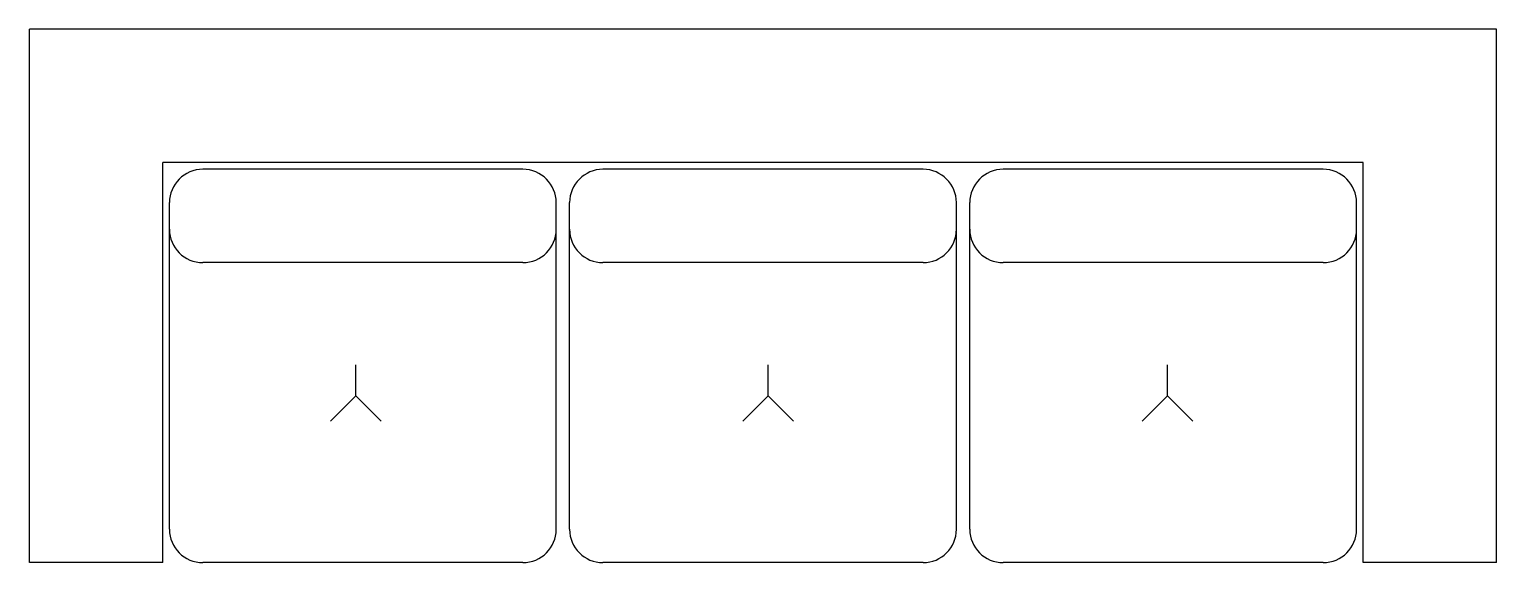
# Model space of a CAD drawing. Extents: x 15.13 to 17.33, y -13.02 to -12.22.
import ezdxf

# ---------------------------------------------------------------- set-up
doc = ezdxf.new("R2010")
doc.units = 0
doc.header["$LTSCALE"] = 0.5
doc.layers.get('0').update_dxf_attribs({"linetype": 'CONTINUOUS'})

msp = doc.modelspace()

# ---------------------------------------------------------------- linework, layer by layer
at = {"color": 0}
for p, q in [((15.134, -13.019), (15.134, -12.219)), ((17.334, -12.219), (15.134, -12.219)), ((17.334, -13.019), (17.334, -12.219)), ((15.334, -13.019), (15.334, -12.419)), ((17.134, -12.419), (15.334, -12.419)), ((15.874, -12.429), (15.394, -12.429)), ((16.474, -12.429), (15.994, -12.429)), ((17.074, -12.429), (16.594, -12.429)), ((17.134, -13.019), (17.134, -12.419)), ((15.344, -12.519), (15.344, -12.479)), ((15.924, -12.519), (15.924, -12.479)), ((15.944, -12.519), (15.944, -12.479)), ((16.524, -12.519), (16.524, -12.479)), ((16.544, -12.519), (16.544, -12.479)), ((17.124, -12.519), (17.124, -12.479)), ((15.344, -12.969), (15.344, -12.519)), ((15.924, -12.969), (15.924, -12.519)), ((15.944, -12.969), (15.944, -12.519)), ((16.524, -12.969), (16.524, -12.519)), ((16.544, -12.969), (16.544, -12.519)), ((17.124, -12.969), (17.124, -12.519)), ((15.874, -12.569), (15.394, -12.569)), ((16.474, -12.569), (15.994, -12.569)), ((17.074, -12.569), (16.594, -12.569)), ((15.6237, -12.7686), (15.6237, -12.7223)), ((16.2416, -12.7686), (16.2416, -12.7223)), ((16.8406, -12.7686), (16.8406, -12.7223)), ((15.6237, -12.7686), (15.5857, -12.8066)), ((15.6237, -12.7686), (15.6616, -12.8066)), ((16.2416, -12.7686), (16.2036, -12.8066)), ((16.2416, -12.7686), (16.2796, -12.8066)), ((16.8406, -12.7686), (16.8026, -12.8066)), ((16.8406, -12.7686), (16.8785, -12.8066)), ((15.334, -13.019), (15.134, -13.019)), ((15.874, -13.019), (15.394, -13.019)), ((16.474, -13.019), (15.994, -13.019)), ((17.074, -13.019), (16.594, -13.019)), ((17.334, -13.019), (17.134, -13.019))]:
    msp.add_line(p, q, dxfattribs=at)
for centre, start, end in [((15.394, -12.479), 90, 180), ((15.874, -12.479), 0, 90), ((15.994, -12.479), 90, 180), ((16.474, -12.479), 0, 90), ((16.594, -12.479), 90, 180), ((17.074, -12.479), 0, 90), ((15.394, -12.519), 180, 270), ((15.874, -12.519), 270, 0), ((15.994, -12.519), 180, 270), ((16.474, -12.519), 270, 0), ((16.594, -12.519), 180, 270), ((17.074, -12.519), 270, 0), ((15.394, -12.969), 180, 270), ((15.874, -12.969), 270, 0), ((15.994, -12.969), 180, 270), ((16.474, -12.969), 270, 0), ((16.594, -12.969), 180, 270), ((17.074, -12.969), 270, 0)]:
    msp.add_arc(centre, 0.05, start, end, dxfattribs=at)

doc.saveas('drawing.dxf')
